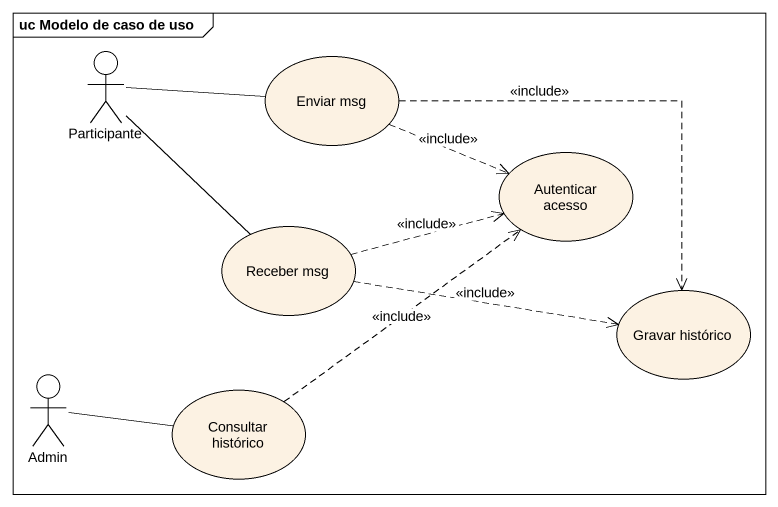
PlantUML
@startuml
mainframe uc Modelo de caso de uso
actor Participante
usecase "Enviar msg" as Enviar_msg
usecase "Autenticar acesso" as Autenticar_acesso
usecase "Receber msg" as Receber_msg
usecase "Gravar histórico" as Gravar_histórico
actor Admin
usecase "Consultar histórico" as Consultar_histórico
Participante -right- Enviar_msg
Enviar_msg .right.> Autenticar_acesso : <<include>>
Enviar_msg ..> Gravar_histórico : <<include>>
Receber_msg -up- Participante
Receber_msg .right.> Autenticar_acesso : <<include>>
Receber_msg .right.> Gravar_histórico : <<include>>
Admin -right- Consultar_histórico
Consultar_histórico .up.> Autenticar_acesso : <<include>>
@enduml
